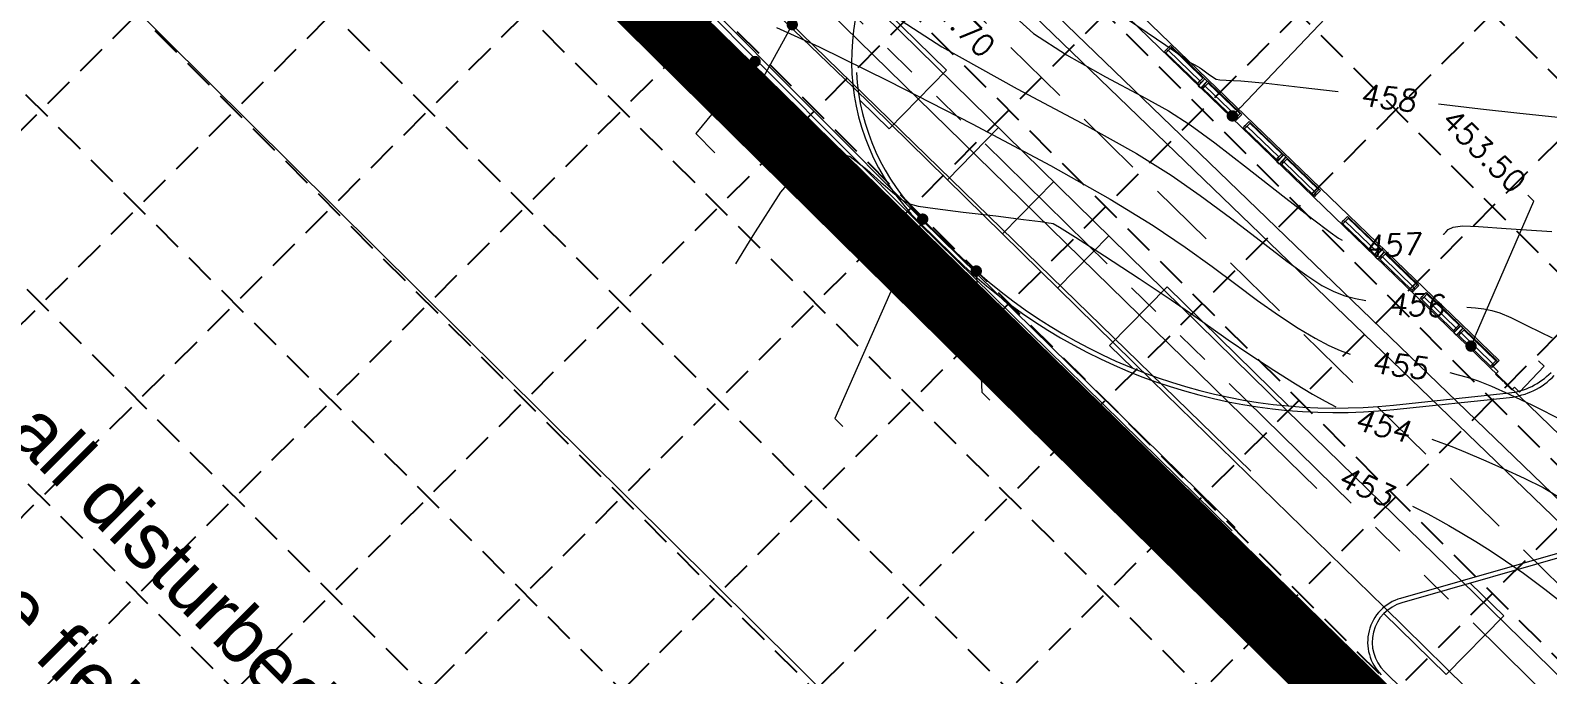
# Model space of a CAD drawing. Header units: inches. Extents: x 4334 to 5439, y 4649 to 5754.
# Drawn here: x 4545.5 to 4711.9, y 5203.4 to 5274.1 of the extents above; entities that cross this region are included whole.
import ezdxf
from ezdxf.enums import TextEntityAlignment as Align

# ---------------------------------------------------------------- set-up
doc = ezdxf.new("R2010")
doc.units = ezdxf.units.IN
doc.header["$LTSCALE"] = 30
doc.header["$MEASUREMENT"] = 0
for name, pattern in [('DIVIDE2', [0.625, 0.25, -0.125, 0, -0.125, 0, -0.125]), ('HIDDEN', [0.375, 0.25, -0.125]), ('PHANTOM2', [1.25, 0.625, -0.125, 0.125, -0.125, 0.125, -0.125])]:
    doc.linetypes.add(name, pattern=pattern)
for name, color, linetype in [('0S-jnts', 7, 'Continuous'), ('0s-paving', 1, 'Continuous'), ('0S-walk', 1, 'Continuous'), ('BASE', 7, 'Continuous'), ('BLDG', 10, 'Continuous'), ('BNDY RWC', 4, 'PHANTOM2'), ('CONC', 8, 'Continuous'), ('CURB', 6, 'Continuous'), ('CURB_FACE', 7, 'Continuous'), ('DA LINE', 211, 'DIVIDE2'), ('EC', 15, 'Continuous'), ('EX DUCT BANK', 1, 'HIDDEN'), ('GRID', 254, 'HIDDEN'), ('LEGEND', 7, 'Continuous'), ('PC', 15, 'Continuous'), ('PRJ LIMITS', 231, 'Continuous'), ('SILTFENCE', 23, 'HIDDEN'), ('SW_PIPE_HDPE_18', 1, 'Continuous')]:
    doc.layers.add(name, color=color, linetype=linetype)
doc.styles.add('C80', font='SIMPLEX.shx', dxfattribs={"height": 0.04})
doc.styles.add("L200'", font='ARIAL.TTF', dxfattribs={"height": 0.001969})

# ---------------------------------------------------------------- blocks, each defined once
blk = doc.blocks.new('_Dot')
at = {"color": 0, "linetype": 'ByBlock', "lineweight": -2}
blk.add_line((-0.5, 0), (-1, 0), dxfattribs=at)
at = {"color": 0, "linetype": 'ByBlock', "const_width": 0.5}
blk.add_lwpolyline([(-0.25, 0, 1), (0.25, 0, 1)], format="xyb", close=True, dxfattribs=at)

msp = doc.modelspace()

# ---------------------------------------------------------------- linework, layer by layer
at = {"layer": '0S-jnts', "color": 7, "lineweight": 0}
for p, q in [((4604.53, 5297.97), (4635.76, 5267.88)), ((4646.09, 5257.74), (4651.7, 5263.45)), ((4652.14, 5251.8), (4657.75, 5257.51)), ((4658.19, 5245.86), (4663.8, 5251.57)), ((4668.53, 5235.71), (4693.99, 5210.84)), ((4683.28, 5232.44), (4702.48, 5213.73))]:
    msp.add_line(p, q, dxfattribs=at)
at = {"layer": '0s-paving', "color": 7, "lineweight": 0}
for p, q in [((4636.68, 5278.19), (4683.28, 5232.44)), ((4637.25, 5278.33), (4646, 5269.74)), ((4639.69, 5263.32), (4646, 5269.74)), ((4635.76, 5267.88), (4668.53, 5235.71)), ((4636.48, 5266.48), (4639.69, 5263.32)), ((4663.89, 5239.56), (4670.2, 5245.98)), ((4670.2, 5245.98), (4683.5, 5232.92)), ((4663.89, 5239.56), (4666.47, 5237.04))]:
    msp.add_line(p, q, dxfattribs=at)
at = {"layer": '0S-walk', "color": 7, "lineweight": 0}
for p, q in [((4702.48, 5213.73), (4729.79, 5187)), ((4703.44, 5213.48), (4707.12, 5209.89)), ((4693.98, 5210.15), (4700.82, 5203.45)), ((4693.99, 5210.84), (4765.39, 5140.95)), ((4707.12, 5209.89), (4700.82, 5203.45))]:
    msp.add_line(p, q, dxfattribs=at)
at = {"layer": 'BLDG', "color": 7, "lineweight": 0}
for p, q in [((4706.61, 5237.89), (4651.21, 5291.37)), ((4670.06, 5271.67), (4673.55, 5268.29)), ((4670.32, 5271.94), (4673.81, 5268.56)), ((4670.64, 5272.27), (4674.13, 5268.89)), ((4670.7, 5272.33), (4674.19, 5268.95)), ((4677.61, 5264.37), (4674.12, 5267.74)), ((4677.87, 5264.64), (4674.38, 5268.01)), ((4678.19, 5264.97), (4674.7, 5268.34)), ((4678.25, 5265.03), (4674.76, 5268.4)), ((4678.69, 5263.33), (4682.19, 5259.96)), ((4678.95, 5263.6), (4682.45, 5260.23)), ((4679.27, 5263.93), (4682.77, 5260.56)), ((4679.33, 5263.99), (4682.82, 5260.62)), ((4686.51, 5256.31), (4683.02, 5259.68)), ((4686.83, 5256.64), (4683.33, 5260.01)), ((4686.89, 5256.7), (4683.39, 5260.07)), ((4686.25, 5256.04), (4682.76, 5259.41)), ((4689.48, 5252.91), (4692.98, 5249.54)), ((4689.74, 5253.18), (4693.24, 5249.81)), ((4690.06, 5253.51), (4693.56, 5250.14)), ((4690.12, 5253.57), (4693.61, 5250.2)), ((4697.62, 5246.22), (4694.13, 5249.59)), ((4697.68, 5246.28), (4694.18, 5249.65)), ((4697.04, 5245.62), (4693.55, 5248.99)), ((4697.3, 5245.89), (4693.81, 5249.26)), ((4698.12, 5244.58), (4701.61, 5241.21)), ((4698.38, 5244.85), (4701.87, 5241.48)), ((4698.7, 5245.18), (4702.19, 5241.81)), ((4698.76, 5245.24), (4702.25, 5241.87)), ((4706.25, 5237.88), (4702.76, 5241.26)), ((4706.31, 5237.94), (4702.82, 5241.32)), ((4705.67, 5237.28), (4702.18, 5240.66)), ((4705.93, 5237.55), (4702.44, 5240.93)), ((4705.97, 5237.23), (4706.61, 5237.89)), ((4710.94, 5237.88), (4711.57, 5237.27)), ((4706.51, 5236.71), (4705.97, 5237.23)), ((4706.22, 5236.41), (4706.51, 5236.71)), ((4707.04, 5235.61), (4706.22, 5236.41)), ((4711.57, 5237.27), (4708.85, 5234.45)), ((4707.12, 5235.66), (4707.04, 5235.61)), ((4707.24, 5235.54), (4707.12, 5235.66)), ((4707.19, 5235.47), (4707.24, 5235.54)), ((4708.02, 5234.68), (4707.19, 5235.47)), ((4708.31, 5234.98), (4708.02, 5234.68)), ((4708.85, 5234.45), (4708.31, 5234.98))]:
    msp.add_line(p, q, dxfattribs=at)
for points in [[(4670.13, 5272.01), (4670.26, 5271.88), (4670.06, 5271.67), (4669.92, 5271.8)], [(4670.56, 5272.46), (4670.7, 5272.33), (4670.26, 5271.88), (4670.13, 5272.01)], [(4673.75, 5268.5), (4673.89, 5268.37), (4673.69, 5268.16), (4673.55, 5268.29)], [(4674.59, 5268.56), (4673.84, 5267.78), (4673.6, 5268.01), (4674.35, 5268.79)], [(4674.19, 5268.95), (4674.32, 5268.82), (4673.89, 5268.37), (4673.75, 5268.5)], [(4674.32, 5267.95), (4674.19, 5268.08), (4673.99, 5267.87), (4674.12, 5267.74)], [(4674.76, 5268.4), (4674.62, 5268.53), (4674.19, 5268.08), (4674.32, 5267.95)], [(4677.95, 5264.45), (4677.82, 5264.58), (4677.61, 5264.37), (4677.75, 5264.24)], [(4678.39, 5264.9), (4678.25, 5265.03), (4677.82, 5264.58), (4677.95, 5264.45)], [(4678.76, 5263.67), (4678.9, 5263.54), (4678.69, 5263.33), (4678.56, 5263.46)], [(4679.2, 5264.12), (4679.33, 5263.99), (4678.9, 5263.54), (4678.76, 5263.67)], [(4682.39, 5260.17), (4682.52, 5260.04), (4682.32, 5259.83), (4682.19, 5259.96)], [(4683.23, 5260.23), (4682.48, 5259.45), (4682.24, 5259.68), (4682.99, 5260.46)], [(4682.82, 5260.62), (4682.96, 5260.49), (4682.52, 5260.04), (4682.39, 5260.17)], [(4682.96, 5259.62), (4682.82, 5259.75), (4682.62, 5259.54), (4682.76, 5259.41)], [(4683.39, 5260.07), (4683.26, 5260.2), (4682.82, 5259.75), (4682.96, 5259.62)], [(4686.59, 5256.12), (4686.45, 5256.25), (4686.25, 5256.04), (4686.38, 5255.91)], [(4687.02, 5256.57), (4686.89, 5256.7), (4686.45, 5256.25), (4686.59, 5256.12)], [(4689.55, 5253.25), (4689.69, 5253.12), (4689.48, 5252.91), (4689.35, 5253.04)], [(4689.99, 5253.7), (4690.12, 5253.57), (4689.69, 5253.12), (4689.55, 5253.25)], [(4693.18, 5249.75), (4693.31, 5249.62), (4693.11, 5249.41), (4692.98, 5249.54)], [(4694.02, 5249.81), (4693.27, 5249.03), (4693.03, 5249.26), (4693.78, 5250.04)], [(4693.61, 5250.2), (4693.75, 5250.07), (4693.31, 5249.62), (4693.18, 5249.75)], [(4694.18, 5249.65), (4694.05, 5249.78), (4693.61, 5249.33), (4693.75, 5249.2)], [(4693.75, 5249.2), (4693.61, 5249.33), (4693.41, 5249.12), (4693.55, 5248.99)], [(4697.81, 5246.15), (4697.68, 5246.28), (4697.24, 5245.83), (4697.38, 5245.7)], [(4697.38, 5245.7), (4697.24, 5245.83), (4697.04, 5245.62), (4697.17, 5245.49)], [(4698.19, 5244.92), (4698.32, 5244.79), (4698.12, 5244.58), (4697.98, 5244.71)], [(4698.62, 5245.37), (4698.76, 5245.24), (4698.32, 5244.79), (4698.19, 5244.92)], [(4701.81, 5241.42), (4701.95, 5241.29), (4701.75, 5241.08), (4701.61, 5241.21)], [(4702.65, 5241.47), (4701.9, 5240.7), (4701.66, 5240.93), (4702.41, 5241.71)], [(4702.25, 5241.87), (4702.38, 5241.74), (4701.95, 5241.29), (4701.81, 5241.42)], [(4702.82, 5241.32), (4702.68, 5241.45), (4702.25, 5241), (4702.38, 5240.87)], [(4702.38, 5240.87), (4702.25, 5241), (4702.05, 5240.79), (4702.18, 5240.66)], [(4706.45, 5237.81), (4706.31, 5237.94), (4705.88, 5237.49), (4706.01, 5237.36)], [(4706.01, 5237.36), (4705.88, 5237.49), (4705.67, 5237.28), (4705.81, 5237.15)]]:
    msp.add_lwpolyline(points, close=True, dxfattribs=at)
at = {"layer": 'BNDY RWC', "color": 7, "lineweight": 0}
msp.add_line((4770.65, 5143.43), (4602.29, 5308.73), dxfattribs=at)
at = {"layer": 'CONC', "color": 7, "lineweight": 0}
for p, q in [((4686.61, 5223.87), (4614.95, 5293.92)), ((4679.39, 5225.77), (4613.09, 5290.31))]:
    msp.add_line(p, q, dxfattribs=at)
at = {"layer": 'CURB', "color": 7, "lineweight": 0}
for p, q in [((4615.59, 5281.19), (4643.35, 5253.3)), ((4615.24, 5280.84), (4642.99, 5252.95)), ((4642.99, 5252.95), (4677.32, 5219.21)), ((4643.34, 5253.3), (4677.67, 5219.57)), ((4728.42, 5220.65), (4695.95, 5211.33)), ((4694.04, 5203.79), (4758.34, 5140.86))]:
    msp.add_line(p, q, dxfattribs=at)
msp.add_lwpolyline([(4643.38, 5253.41), (4647, 5249.84, 0.224587), (4695.02, 5233.01), (4707.7, 5234.35)], format="xyb", dxfattribs=at)
for centre, radius, start, end in [((4660.58, 5270.85), 24.5, 183.1977, 225.3782), ((4706.91, 5241.81), 7.5, 276.0097, 316.0097), ((4697.19, 5207.01), 4.5, 106.0097, 225.6138)]:
    msp.add_arc(centre, radius, start, end, dxfattribs=at)
at = {"layer": 'CURB_FACE', "color": 7, "lineweight": 0}
for p, q in [((4643.02, 5253.06), (4646.65, 5249.48)), ((4695.08, 5232.52), (4707.75, 5233.85)), ((4728.29, 5221.13), (4695.81, 5211.81))]:
    msp.add_line(p, q, dxfattribs=at)
for centre, radius, start, end in [((4660.58, 5270.85), 25, 136.0098, 225.3782), ((4688.79, 5292.19), 60, 225.3782, 276.0097), ((4706.91, 5241.81), 8, 276.0097, 316.0097), ((4697.19, 5207.01), 5, 106.0097, 225.6138)]:
    msp.add_arc(centre, radius, start, end, dxfattribs=at)
at = {"layer": 'DA LINE', "color": 7, "linetype": 'Continuous', "lineweight": 0}
for p, q in [((4800.08, 5145.57), (4616.58, 5323.41)), ((4554.21, 5279.25), (4776.48, 5058.68))]:
    msp.add_line(p, q, dxfattribs=at)
at = {"layer": 'EC', "color": 43, "lineweight": 0, "flags": 128}
for points in [[(4638.54, 5276.8), (4645.47, 5272.32), (4653.75, 5267.71), (4661.37, 5263.64), (4666.83, 5260.6), (4670.65, 5258.24), (4673.83, 5256.02), (4677.14, 5253.55), (4680.44, 5251.02), (4683.32, 5248.82), (4685.52, 5247.22), (4687.16, 5246.15), (4688.49, 5245.46), (4689.7, 5245.01), (4690.87, 5244.72), (4692.01, 5244.5)], [(4627.33, 5274.45), (4632.03, 5272.31), (4639.68, 5268.54), (4648.81, 5263.87), (4657.42, 5259.3), (4663.96, 5255.6), (4668.65, 5252.71), (4672.18, 5250.33), (4675.12, 5248.21), (4677.72, 5246.27), (4680.12, 5244.5), (4682.42, 5242.88), (4684.57, 5241.47), (4686.43, 5240.35), (4687.93, 5239.56), (4689.17, 5239.02), (4690.27, 5238.6)], [(4699.96, 5266.07), (4704.56, 5265.52), (4708.9, 5265.02), (4712.71, 5264.62), (4715.9, 5264.36), (4719.09, 5264.21), (4723.08, 5264.14), (4728.46, 5264.08), (4734.9, 5263.93), (4741.88, 5263.58), (4748.81, 5262.89), (4755.01, 5261.55), (4759.74, 5259.24), (4762.55, 5255.84), (4764.11, 5252.11), (4765.38, 5249), (4767.12, 5247.22), (4769.3, 5246.51), (4771.69, 5246.32)], [(4622.88, 5248.51), (4624.78, 5251.61), (4627.82, 5256.36), (4630.74, 5259.82), (4633.28, 5260.94), (4635.42, 5260.28), (4637.24, 5258.85), (4638.79, 5257.48), (4640.07, 5256.37), (4641.05, 5255.58), (4641.83, 5255.12), (4642.87, 5254.84), (4644.76, 5254.57), (4647.83, 5254.19), (4651.39, 5253.76), (4654.45, 5253.38), (4656.31, 5253.14), (4657.17, 5253.02), (4657.47, 5252.98), (4657.7, 5252.93), (4658.4, 5252.54), (4660.16, 5251.43), (4663.31, 5249.4), (4667.13, 5246.91), (4670.64, 5244.57), (4673.13, 5242.85), (4674.99, 5241.53), (4676.88, 5240.19), (4679.27, 5238.58), (4681.89, 5236.86), (4684.29, 5235.33), (4686.13, 5234.22), (4687.52, 5233.44), (4688.69, 5232.81)], [(4700.46, 5251.72), (4700.53, 5251.76), (4700.63, 5251.84), (4700.78, 5252), (4701.04, 5252.26), (4701.58, 5252.52), (4702.59, 5252.67), (4704.35, 5252.62), (4707.4, 5252.4), (4712.38, 5252.07)], [(4703.08, 5243.76), (4704.01, 5243.68), (4704.92, 5243.57), (4705.8, 5243.4), (4706.69, 5243.12), (4707.89, 5242.61), (4709.72, 5241.72), (4712.42, 5240.4)], [(4701.2, 5236.58), (4702.12, 5236.35), (4703.12, 5236.07), (4704.31, 5235.67), (4705.77, 5235.08), (4707.7, 5234.22), (4710.29, 5232.99), (4713.61, 5231.34)], [(4699.23, 5229.28), (4700.23, 5228.92), (4701.41, 5228.47), (4702.94, 5227.86), (4704.91, 5227.01), (4707.14, 5226.03), (4709.37, 5225.01), (4711.44, 5223.99), (4713.55, 5222.71)], [(4697.12, 5221.91), (4697.91, 5221.52), (4698.79, 5221.07), (4699.84, 5220.51), (4701.1, 5219.8), (4702.54, 5218.96), (4704.06, 5218.04), (4705.62, 5217.06), (4707.32, 5215.94), (4709.29, 5214.56), (4711.62, 5212.83), (4714.28, 5210.73)]]:
    msp.add_lwpolyline(points, dxfattribs=at)
at = {"layer": 'EC', "color": 43, "lineweight": 0}
for points in [[(4653.22, 5275.85), (4655.52, 5273.78), (4659.14, 5271.44), (4663.45, 5269.03), (4667.43, 5266.91), (4670.33, 5265.28), (4672.71, 5263.75), (4675.42, 5261.77), (4679.02, 5259), (4682.89, 5255.98), (4686.14, 5253.46), (4688.08, 5251.99), (4688.99, 5251.34), (4689.39, 5251.11)], [(4664.82, 5276.05), (4670.06, 5272.5), (4672.05, 5271.1), (4672.5, 5270.75), (4672.8, 5270.56), (4673.16, 5270.36), (4673.48, 5270.19), (4673.73, 5270.05), (4673.95, 5269.9), (4674.25, 5269.68), (4674.68, 5269.35), (4675.16, 5269.01), (4675.59, 5268.76), (4675.97, 5268.68), (4676.69, 5268.67), (4678.27, 5268.59), (4681.07, 5268.31), (4684.78, 5267.89), (4688.94, 5267.4)]]:
    msp.add_lwpolyline(points, dxfattribs=at)
at = {"layer": 'EX DUCT BANK', "color": 7, "lineweight": 0}
msp.add_lwpolyline([(4540.56, 5382.47), (4711.77, 5214.7, 0.038719), (4734.87, 5195.32, -0.036888), (4758.09, 5176), (4785.37, 5149.65), (4783.72, 5147.94)], format="xyb", dxfattribs=at)
at = {"layer": 'GRID', "color": 253, "linetype": 'HIDDEN', "ltscale": 0.45}
for p, q in [((4886.25, 5604.93), (4514.87, 5233.55)), ((4896.79, 5594.19), (4525.52, 5222.91)), ((4907.4, 5583.58), (4536.12, 5212.3)), ((4918.01, 5572.97), (4546.73, 5201.69)), ((4928.61, 5562.37), (4557.34, 5191.09)), ((4939.22, 5551.76), (4567.94, 5180.48)), ((4949.83, 5541.15), (4578.55, 5169.87)), ((4960.43, 5530.55), (4589.16, 5159.27)), ((4971.04, 5519.94), (4599.76, 5148.66)), ((4981.65, 5509.33), (4610.37, 5138.05)), ((4992.25, 5498.73), (4620.98, 5127.45)), ((4504.35, 5477.51), (5161.96, 4819.9)), ((4493.74, 5466.91), (5151.35, 4809.3)), ((4483.14, 5456.3), (5140.75, 4798.69)), ((4472.53, 5445.69), (5130.14, 4788.08)), ((4461.92, 5435.09), (5119.53, 4777.48)), ((4451.32, 5424.48), (5108.93, 4766.87)), ((4440.71, 5413.87), (5098.32, 4756.26)), ((4430.29, 5402.98), (5087.9, 4745.37)), ((4419.69, 5392.38), (5077.3, 4734.77)), ((4409.08, 5381.77), (5066.69, 4724.16)), ((4398.47, 5371.16), (5056.08, 4713.55))]:
    msp.add_line(p, q, dxfattribs=at)
at = {"layer": 'PC', "color": 43, "lineweight": 0}
for points in [[(4678.21, 5265.64), (4688.29, 5276.24), (4687.64, 5276.89)], [(4678.21, 5265.64), (4688.29, 5276.24), (4687.64, 5276.89)], [(4628.47, 5273.66), (4623.96, 5265.44), (4624.67, 5264.73)], [(4628.47, 5273.66), (4623.96, 5265.44), (4624.67, 5264.73)], [(4624.2, 5269.73), (4618.49, 5262.79), (4620.6, 5260.68)], [(4624.2, 5269.73), (4618.49, 5262.79), (4620.6, 5260.68)], [(4704.04, 5240.63), (4710.42, 5255.39), (4709.77, 5256.04)], [(4704.04, 5240.63), (4710.42, 5255.39), (4709.77, 5256.04)], [(4642.87, 5252.27), (4633.74, 5231.56), (4634.62, 5230.68)], [(4642.87, 5252.27), (4633.74, 5231.56), (4634.62, 5230.68)], [(4649.32, 5246.47), (4649.88, 5234.43), (4650.76, 5233.55)], [(4649.32, 5246.47), (4649.88, 5234.43), (4650.76, 5233.55)]]:
    msp.add_lwpolyline(points, dxfattribs=at)
at = {"layer": 'PRJ LIMITS', "color": 1, "linetype": 'HIDDEN', "const_width": 7}
msp.add_lwpolyline([(4718, 5483.85), (4546.68, 5362.78), (4592.44, 5314.07), (4584.39, 5305.18), (4703.29, 5187.77), (4690.09, 5174.87), (4729.7, 5116.26)], dxfattribs=at)
at = {"layer": 'SILTFENCE', "color": 200, "lineweight": 0}
for p, q in [((4642.29, 5252.23), (4588.39, 5304.86)), ((4756.5, 5140.26), (4642.29, 5252.23))]:
    msp.add_line(p, q, dxfattribs=at)
at = {"layer": 'SILTFENCE', "color": 200, "linetype": 'Continuous', "const_width": 4}
msp.add_lwpolyline([(5084.71, 5256.74), (5105.72, 4984.79), (5104.35, 4979.91), (5102.26, 4976), (5100.1, 4973.03), (5097.78, 4970.64), (5095.25, 4968.31), (5091.39, 4967.13), (5005.71, 4954.08, -0.225991), (4916.54, 4982.09), (4587.06, 5304.64), (4596.78, 5314.5), (4567.65, 5342.16), (4596.93, 5390.66), (4667.82, 5415.99), (4711.36, 5459.98), (4730.39, 5442.52)], format="xyb", dxfattribs=at)
at = {"layer": 'SW_PIPE_HDPE_18', "color": 5, "lineweight": 0}
for p, q in [((4644.92, 5288.48), (4739.32, 5197.35)), ((4644.92, 5288.48), (4739.32, 5197.35)), ((4738.11, 5196.09), (4643.71, 5287.22)), ((4738.11, 5196.09), (4643.71, 5287.22))]:
    msp.add_line(p, q, dxfattribs=at)

# ---------------------------------------------------------------- block references
at = {"layer": 'PC', "color": 43, "lineweight": 0, "xscale": 1.25, "yscale": 1.25, "zscale": 1.25}
for p, rotation in [((4629.07, 5274.75), 61.27669279068592), ((4629.07, 5274.75), 61.27669279068592), ((4624.99, 5270.7), 50.55147086629633), ((4624.99, 5270.7), 50.55147086629633), ((4677.35, 5264.74), 226.4021085010793), ((4677.35, 5264.74), 226.4021085010793), ((4643.38, 5253.41), 66.19955799604601), ((4643.38, 5253.41), 66.19955799604601), ((4649.26, 5247.72), 92.67538999120212), ((4649.26, 5247.72), 92.67538999120212), ((4703.54, 5239.48), 246.6188769706787), ((4703.54, 5239.48), 246.6188769706787)]:
    msp.add_blockref('_Dot', p, dxfattribs=dict(at, rotation=rotation))

# ---------------------------------------------------------------- texts
at = {"layer": 'BASE', "color": 7, "style": "L200'"}
for s, p in [('Stabilization practices are expected to be used at all disturbed areas.', (4410.2, 5362.28)), ('Location of concrete washout will be determined in the field and will be reflected on this Site Map.', (4399.48, 5351.55))]:
    msp.add_text(s, height=6.0832, rotation=315, dxfattribs=at).set_placement(p)
at = {"layer": 'EC', "color": 43, "lineweight": 0, "style": 'C80', "oblique": 8}
for s, rotation, p in [('458', 353.0902, (4694.45, 5266.73)), ('457', 2.5896, (4694.96, 5250.57)), ('456', 357.6574, (4697.54, 5244)), ('455', 352.8633, (4695.71, 5237.38)), ('454', 345.5461, (4693.88, 5230.76)), ('453', 336.0646, (4692.02, 5224.11))]:
    msp.add_text(s, height=2.4, rotation=rotation, dxfattribs=at).set_placement(p, align=Align.MIDDLE_CENTER)
at = {"layer": 'LEGEND', "style": "L200'"}
msp.add_text('INLET PROTECTION', height=5.1149, rotation=315, dxfattribs=at).set_placement((4513.92, 5206.78))
at = {"layer": 'PC', "color": 43, "lineweight": 0, "style": 'C80'}
for s, p in [('454.70', (4641.86, 5278.94)), ('454.70', (4641.86, 5278.94)), ('453.50', (4700.1, 5264.07)), ('453.50', (4700.1, 5264.07))]:
    msp.add_text(s, height=2.4, rotation=315, dxfattribs=at).set_placement(p)

doc.saveas('drawing.dxf')
